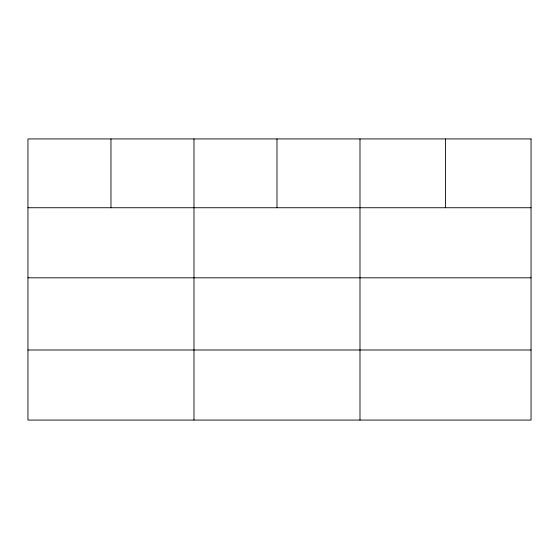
<?xml version="1.0" encoding="UTF-8"?>
<svg xmlns="http://www.w3.org/2000/svg" width="559" height="559" viewBox="0 0 559 559"><rect width="100%" height="100%" fill="white"/><g stroke="black" fill="none" stroke-linecap="round" stroke-linejoin="round"><path stroke-width="0.84" d="M27.95 207.738L531.05 207.738M27.95 277.809L531.05 277.809M27.95 349.997L531.05 349.997M445.523 138.932L445.523 207.738M359.996 138.932L359.996 420.068M276.984 138.932L276.984 207.738M193.973 138.932L193.973 420.068M110.962 138.932L110.962 207.738M531.05 138.932L27.95 138.932L27.95 420.068L531.05 420.068L531.05 138.932"/></g></svg>
